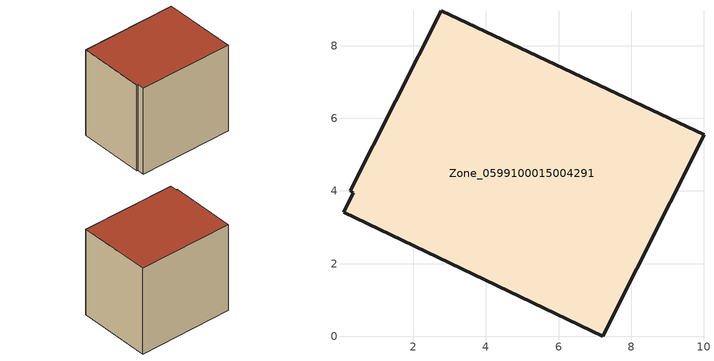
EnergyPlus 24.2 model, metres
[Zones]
Zone_0599100015004291
 floor ground (C_G): 0.08,3.42 0.35,3.95 0.27,4 2.77,8.96 10,5.54 7.22,0 z1.16
 wall outside (C_F): 7.22,0 10,5.54 2.77,8.96 0.27,4 0.35,3.95 0.08,3.42 7.22,0 z1.16:8.54
 roof outside (C_R): 0.35,3.95 0.08,3.42 7.22,0 10,5.54 2.77,8.96 0.27,4 z8.54
[BUILDING]
Pand.0599100015004291: North Axis=0; Terrain=City; Loads Convergence Tolerance Value=0.04; Temperature Convergence Tolerance Value=0.4; Solar Distribution=FullExterior; Maximum Number of Warmup Days=25; Minimum Number of Warmup Days=1
[Site:Location]
Rotterdam.The.Hague.AP_ZH_NLD Design_Conditions: Latitude=51.96; Longitude=4.45; Time Zone=1; Elevation=-4.5
[SITE:GROUNDTEMPERATURE:BUILDINGSURFACE]
18, 18, 18, 18, 18, 18, 18, 18, 18, 18, 18, 18
[MATERIAL] Thermal Absorptance=0.9; Solar Absorptance=0.7; Visible Absorptance=0.7
Name | Roughness | Thickness | Conductivity | Density | Specific Heat
G.TI.1946-1964 | MediumSmooth | 0.15 | 1 | 540 | 1210
F.TI.1946-1964 | Rough | 0.3 | 0.857143 | 1920 | 840
R.TI.1946-1964 | MediumRough | 0.2 | 0.277778 | 1500 | 1000
[CONSTRUCTION]
C_G: G.TI.1946-1964
C_F: F.TI.1946-1964
C_R: R.TI.1946-1964
[ZONE]
Zone_0599100015004291: Type=1; Multiplier=1; Ceiling Height=Autocalculate; Volume=Autocalculate; Floor Area=autocalculate; Part of Total Floor Area=Yes
[ZONEINFILTRATION:DESIGNFLOWRATE]
Infil_Zone_0599100015004291: Zone or ZoneList or Space or SpaceList=Zone_0599100015004291; Schedule=AlwaysOn; Design Flow Rate Calculation Method=Flow/Area; Flow Rate per Floor Area=0.003; Constant Term Coefficient=1; Temperature Term Coefficient=0; Velocity Term Coefficient=0; Velocity Squared Term Coefficient=0
[HVACTEMPLATE:ZONE:IDEALLOADSAIRSYSTEM]
Zone_0599100015004291: Maximum Heating Supply Air Temperature=50; Minimum Cooling Supply Air Temperature=13; Maximum Heating Supply Air Humidity Ratio=0.0156; Minimum Cooling Supply Air Humidity Ratio=0.0077; Heating Limit=NoLimit; Cooling Limit=NoLimit; Dehumidification Control Type=ConstantSensibleHeatRatio; Cooling Sensible Heat Ratio=0.7; Dehumidification Setpoint=60; Humidification Control Type=None; Humidification Setpoint=30; Outdoor Air Method=None; Outdoor Air Flow Rate per Person=0.00944; Outdoor Air Flow Rate per Zone Floor Area=0; Outdoor Air Flow Rate per Zone=0; Demand Controlled Ventilation Type=None; Outdoor Air Economizer Type=NoEconomizer; Heat Recovery Type=None; Sensible Heat Recovery Effectiveness=0.7; Latent Heat Recovery Effectiveness=0.65
[ZONECONTROL:THERMOSTAT]
ThermostatControl_Zone_0599100015004291: Zone or ZoneList=Zone_0599100015004291; Control Type Schedule=DualSetpointControlType; Control 1=Thermostat_Zone_0599100015004291; Temperature Difference Between Cutout And Setpoint=0
[THERMOSTATSETPOINT:DUALSETPOINT]
Thermostat_Zone_0599100015004291: Heating Setpoint Temperature Schedule=HeatingSetpoint_Zone_0599100015004291; Cooling Setpoint Temperature Schedule=CoolingSetpoint_Zone_0599100015004291
[SCHEDULE:COMPACT]
HeatingSetpoint_Zone_0599100015004291: Through: 12/31, For: AllDays, Until: 24:00, 21
CoolingSetpoint_Zone_0599100015004291: Through: 12/31, For: AllDays, Until: 24:00, 24
DualSetpointControlType: Through: 12/31, For: AllDays, Until: 24:00, 4
AlwaysOn: Through: 12/31, For: AllDays, Until: 24:00, 1
